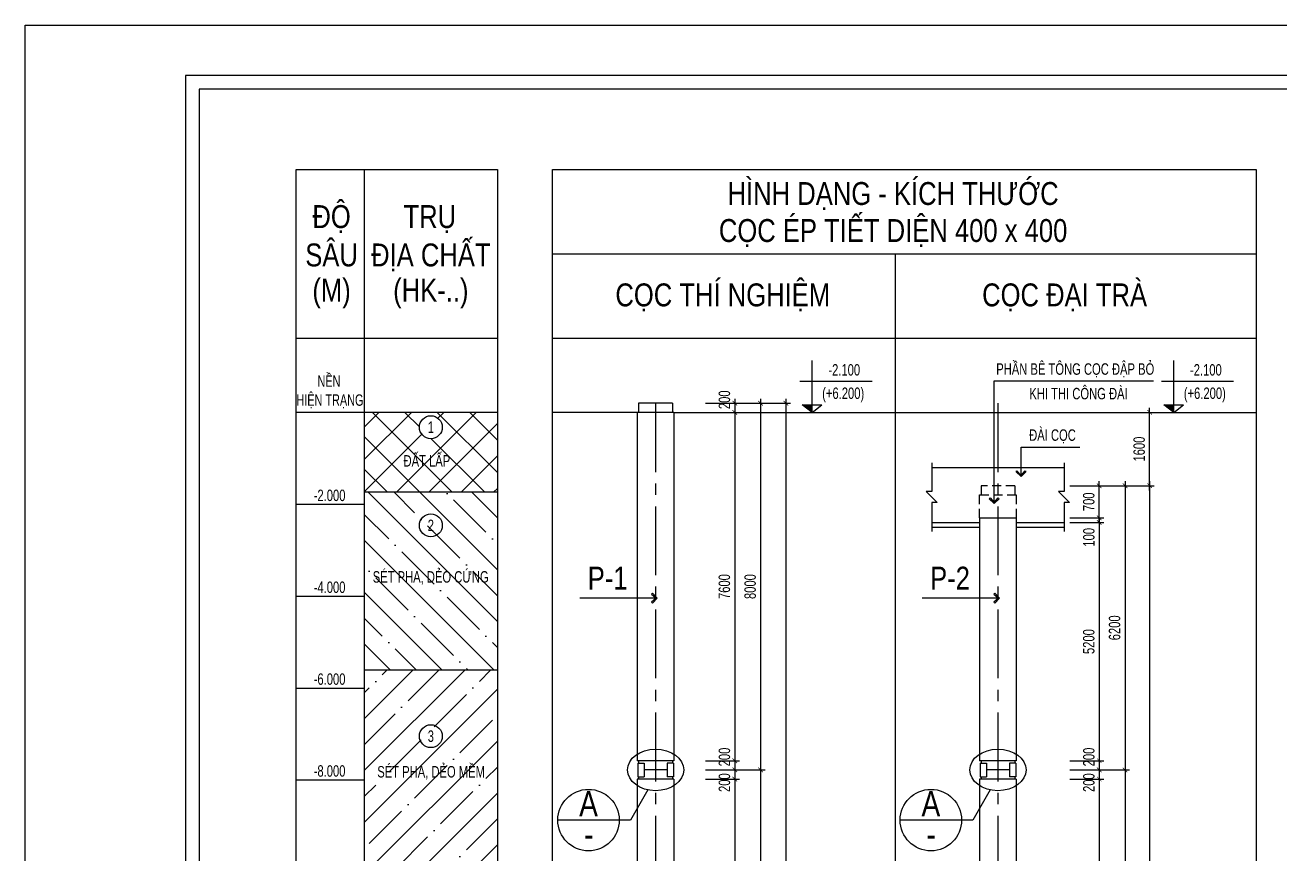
# Model space of a CAD drawing. Extents: x -24357 to 91799, y -17201 to -2351.
# Drawn here: x 70774 to 77621, y -6872 to -2351 of the extents above; entities that cross this region are included whole.
import ezdxf
from ezdxf.enums import TextEntityAlignment as Align

# ---------------------------------------------------------------- set-up
doc = ezdxf.new("R2010")
doc.units = 0
doc.header["$LTSCALE"] = 500
doc.header["$MEASUREMENT"] = 0
doc.header["$PDMODE"] = 3
doc.linetypes.add('CENTER2', pattern=[1.125, 0.75, -0.125, 0.125, -0.125])
doc.linetypes.add('HIDDEN', pattern=[0.375, 0.25, -0.125])
doc.layers.get('0').update_dxf_attribs({"linetype": 'CONTINUOUS'})
doc.layers.get('DEFPOINTS').update_dxf_attribs({"linetype": 'CONTINUOUS'})
for name, color, linetype in [('CDC-KHUNGTEN', 7, 'CONTINUOUS'), ('CDC.01.AXIS', 160, 'CENTER2'), ('CDC.02.DIM', 1, 'CONTINUOUS'), ('CDC.03.BORDER', 3, 'CONTINUOUS'), ('CDC.04.HIDDEN', 8, 'HIDDEN'), ('CDC.06.TEXT', 2, 'CONTINUOUS'), ('CDC.10.HATCH', 251, 'CONTINUOUS'), ('CDC.11.NOTE', 8, 'CONTINUOUS')]:
    doc.layers.add(name, color=color, linetype=linetype)
doc.styles.add('ARIAL', font='arial.ttf', dxfattribs={"width": 0.7})
doc.dimstyles.new('DIM100-25', dxfattribs={"dimscale": 25, "dimtxt": 2.5, "dimasz": 1, "dimexe": 1, "dimexo": 0, "dimgap": 1, "dimtad": 1, "dimdec": 0, "dimlfac": 4, "dimzin": 0, "dimdsep": 46, "dimtxsty": 'ARIAL', "dimblk": 'ARCHTICK', "dimcen": 0, "dimdle": 1, "dimclrd": 1, "dimclre": 1, "dimclrt": 2, "dimadec": 0, "dimazin": 0, "dimtfac": 1, "dimtdec": 0, "dimtix": 1, "dimtmove": 2, "dimatfit": 3, "dimldrblk": 'ARCHTICK', "dimfxl": 1, "dimtolj": 1, "dimtzin": 0, "dimarcsym": 0})

# ---------------------------------------------------------------- blocks, each defined once
blk = doc.blocks.new('_ArchTick')
at = {"color": 0, "linetype": 'ByBlock', "const_width": 0.15}
blk.add_lwpolyline([(-0.5, -0.5), (0.5, 0.5)], dxfattribs=at)
blk = doc.blocks.new('*D15')
at = {"layer": 'CDC.02.DIM', "color": 1, "lineweight": -2, "transparency": 16777216}
for p, q in [((74486, -4414.2), (74812.5, -4414.2)), ((74787.5, -4389.2), (74787.5, -6439.2)), ((74486, -6414.2), (74812.5, -6414.2))]:
    blk.add_line(p, q, dxfattribs=at)
at = {"layer": 'DEFPOINTS', "color": 0, "transparency": 16777216}
for p in [(74486, -4414.2), (74486, -6414.2), (74787.5, -6414.2)]:
    blk.add_point(p, dxfattribs=at)
at = {"layer": 'CDC.02.DIM', "color": 1, "lineweight": -2, "transparency": 16777216, "xscale": 25, "yscale": 25, "zscale": 25}
for p, rotation in [((74787.5, -4414.2), 90), ((74787.5, -6414.2), 270)]:
    blk.add_blockref('_ArchTick', p, dxfattribs=dict(at, rotation=rotation))
at = {"layer": 'CDC.02.DIM', "color": 2, "transparency": 16777216, "insert": (74730.6, -5414.2), "char_height": 62.5, "attachment_point": 5, "rotation": 90, "style": 'ARIAL'}
blk.add_mtext('\\A1;8000', dxfattribs=at)
blk = doc.blocks.new('*D16')
at = {"layer": 'CDC.02.DIM', "color": 1, "lineweight": -2, "transparency": 16777216}
for p, q in [((74486, -4414.2), (74671.7, -4414.2)), ((74646.7, -4389.2), (74646.7, -4489.2)), ((74486, -4464.2), (74671.7, -4464.2))]:
    blk.add_line(p, q, dxfattribs=at)
at = {"layer": 'DEFPOINTS', "color": 0, "transparency": 16777216}
for p in [(74486, -4414.2), (74486, -4464.2), (74646.7, -4464.2)]:
    blk.add_point(p, dxfattribs=at)
at = {"layer": 'CDC.02.DIM', "color": 1, "lineweight": -2, "transparency": 16777216, "xscale": 25, "yscale": 25, "zscale": 25}
for p, rotation in [((74646.7, -4414.2), 90), ((74646.7, -4464.2), 270)]:
    blk.add_blockref('_ArchTick', p, dxfattribs=dict(at, rotation=rotation))
at = {"layer": 'CDC.02.DIM', "color": 2, "transparency": 16777216, "insert": (74590.2, -4395.1), "char_height": 62.5, "attachment_point": 5, "rotation": 90, "style": 'ARIAL'}
blk.add_mtext('\\A1;200', dxfattribs=at)
blk = doc.blocks.new('*D17')
at = {"layer": 'CDC.02.DIM', "color": 1, "lineweight": -2, "transparency": 16777216}
for p, q in [((74646.7, -4439.2), (74646.7, -6389.2)), ((74486, -4464.2), (74671.7, -4464.2)), ((74486, -6364.2), (74671.7, -6364.2))]:
    blk.add_line(p, q, dxfattribs=at)
at = {"layer": 'DEFPOINTS', "color": 0, "transparency": 16777216}
for p in [(74486, -4464.2), (74486, -6364.2), (74646.7, -6364.2)]:
    blk.add_point(p, dxfattribs=at)
at = {"layer": 'CDC.02.DIM', "color": 1, "lineweight": -2, "transparency": 16777216, "xscale": 25, "yscale": 25, "zscale": 25}
for p, rotation in [((74646.7, -4464.2), 90), ((74646.7, -6364.2), 270)]:
    blk.add_blockref('_ArchTick', p, dxfattribs=dict(at, rotation=rotation))
at = {"layer": 'CDC.02.DIM', "color": 2, "transparency": 16777216, "insert": (74589.8, -5414.2), "char_height": 62.5, "attachment_point": 5, "rotation": 90, "style": 'ARIAL'}
blk.add_mtext('\\A1;7600', dxfattribs=at)
blk = doc.blocks.new('*D18')
at = {"layer": 'CDC.02.DIM', "color": 1, "lineweight": -2, "transparency": 16777216}
for p, q in [((74486, -6364.2), (74671.7, -6364.2)), ((74646.7, -6339.2), (74646.7, -6439.2)), ((74486, -6414.2), (74671.7, -6414.2))]:
    blk.add_line(p, q, dxfattribs=at)
at = {"layer": 'DEFPOINTS', "color": 0, "transparency": 16777216}
for p in [(74486, -6364.2), (74486, -6414.2), (74646.7, -6414.2)]:
    blk.add_point(p, dxfattribs=at)
at = {"layer": 'CDC.02.DIM', "color": 1, "lineweight": -2, "transparency": 16777216, "xscale": 25, "yscale": 25, "zscale": 25}
for p, rotation in [((74646.7, -6364.2), 90), ((74646.7, -6414.2), 270)]:
    blk.add_blockref('_ArchTick', p, dxfattribs=dict(at, rotation=rotation))
at = {"layer": 'CDC.02.DIM', "color": 2, "transparency": 16777216, "insert": (74590.2, -6343.8), "char_height": 62.5, "attachment_point": 5, "rotation": 90, "style": 'ARIAL'}
blk.add_mtext('\\A1;200', dxfattribs=at)
blk = doc.blocks.new('*D19')
at = {"layer": 'CDC.02.DIM', "color": 1, "lineweight": -2, "transparency": 16777216}
for p, q in [((74486, -6414.2), (74671.7, -6414.2)), ((74646.7, -6389.2), (74646.7, -6489.2)), ((74486, -6464.2), (74671.7, -6464.2))]:
    blk.add_line(p, q, dxfattribs=at)
at = {"layer": 'DEFPOINTS', "color": 0, "transparency": 16777216}
for p in [(74486, -6414.2), (74486, -6464.2), (74646.7, -6464.2)]:
    blk.add_point(p, dxfattribs=at)
at = {"layer": 'CDC.02.DIM', "color": 1, "lineweight": -2, "transparency": 16777216, "xscale": 25, "yscale": 25, "zscale": 25}
for p, rotation in [((74646.7, -6414.2), 90), ((74646.7, -6464.2), 270)]:
    blk.add_blockref('_ArchTick', p, dxfattribs=dict(at, rotation=rotation))
at = {"layer": 'CDC.02.DIM', "color": 2, "transparency": 16777216, "insert": (74590.2, -6483.5), "char_height": 62.5, "attachment_point": 5, "rotation": 90, "style": 'ARIAL'}
blk.add_mtext('\\A1;200', dxfattribs=at)
blk = doc.blocks.new('*D20')
at = {"layer": 'CDC.02.DIM', "color": 1, "lineweight": -2, "transparency": 16777216}
for p, q in [((74486, -6414.2), (74812.5, -6414.2)), ((74787.5, -6389.2), (74787.5, -8439.2)), ((74486, -8414.2), (74812.5, -8414.2))]:
    blk.add_line(p, q, dxfattribs=at)
at = {"layer": 'DEFPOINTS', "color": 0, "transparency": 16777216}
for p in [(74486, -6414.2), (74486, -8414.2), (74787.5, -8414.2)]:
    blk.add_point(p, dxfattribs=at)
at = {"layer": 'CDC.02.DIM', "color": 1, "lineweight": -2, "transparency": 16777216, "xscale": 25, "yscale": 25, "zscale": 25}
for p, rotation in [((74787.5, -6414.2), 90), ((74787.5, -8414.2), 270)]:
    blk.add_blockref('_ArchTick', p, dxfattribs=dict(at, rotation=rotation))
at = {"layer": 'CDC.02.DIM', "color": 2, "transparency": 16777216, "insert": (74730.6, -7414.2), "char_height": 62.5, "attachment_point": 5, "rotation": 90, "style": 'ARIAL'}
blk.add_mtext('\\A1;8000', dxfattribs=at)
blk = doc.blocks.new('*D21')
at = {"layer": 'CDC.02.DIM', "color": 1, "lineweight": -2, "transparency": 16777216}
for p, q in [((74486, -6464.2), (74671.7, -6464.2)), ((74646.7, -6439.2), (74646.7, -8389.2)), ((74486, -8364.2), (74671.7, -8364.2))]:
    blk.add_line(p, q, dxfattribs=at)
at = {"layer": 'DEFPOINTS', "color": 0, "transparency": 16777216}
for p in [(74486, -6464.2), (74486, -8364.2), (74646.7, -8364.2)]:
    blk.add_point(p, dxfattribs=at)
at = {"layer": 'CDC.02.DIM', "color": 1, "lineweight": -2, "transparency": 16777216, "xscale": 25, "yscale": 25, "zscale": 25}
for p, rotation in [((74646.7, -6464.2), 90), ((74646.7, -8364.2), 270)]:
    blk.add_blockref('_ArchTick', p, dxfattribs=dict(at, rotation=rotation))
at = {"layer": 'CDC.02.DIM', "color": 2, "transparency": 16777216, "insert": (74589.8, -7414.2), "char_height": 62.5, "attachment_point": 5, "rotation": 90, "style": 'ARIAL'}
blk.add_mtext('\\A1;7600', dxfattribs=at)
blk = doc.blocks.new('*D12')
at = {"layer": 'CDC.02.DIM', "color": 1, "lineweight": -2, "transparency": 16777216}
for p, q in [((74486, -4414.2), (74950.7, -4414.2)), ((74925.7, -4389.2), (74925.7, -12439.2)), ((74486, -12414.2), (74950.7, -12414.2))]:
    blk.add_line(p, q, dxfattribs=at)
at = {"layer": 'DEFPOINTS', "color": 0, "transparency": 16777216}
for p in [(74486, -4414.2), (74486, -12414.2), (74925.7, -12414.2)]:
    blk.add_point(p, dxfattribs=at)
at = {"layer": 'CDC.02.DIM', "color": 1, "lineweight": -2, "transparency": 16777216, "xscale": 25, "yscale": 25, "zscale": 25}
for p, rotation in [((74925.7, -4414.2), 90), ((74925.7, -12414.2), 270)]:
    blk.add_blockref('_ArchTick', p, dxfattribs=dict(at, rotation=rotation))
at = {"layer": 'CDC.02.DIM', "color": 2, "transparency": 16777216, "insert": (74868.7, -8414.2), "char_height": 62.5, "attachment_point": 5, "rotation": 90, "style": 'ARIAL'}
blk.add_mtext('\\A1;32000', dxfattribs=at)
blk = doc.blocks.new('*D1')
at = {"layer": 'CDC.02.DIM', "color": 1, "lineweight": -2, "transparency": 16777216}
for p, q in [((76776.2, -4839.2), (76776.2, -6439.2)), ((76474.7, -4864.2), (76801.2, -4864.2)), ((76474.7, -6414.2), (76801.2, -6414.2))]:
    blk.add_line(p, q, dxfattribs=at)
at = {"layer": 'DEFPOINTS', "color": 0, "transparency": 16777216}
for p in [(76474.7, -4864.2), (76474.7, -6414.2), (76776.2, -6414.2)]:
    blk.add_point(p, dxfattribs=at)
at = {"layer": 'CDC.02.DIM', "color": 1, "lineweight": -2, "transparency": 16777216, "xscale": 25, "yscale": 25, "zscale": 25}
for p, rotation in [((76776.2, -4864.2), 90), ((76776.2, -6414.2), 270)]:
    blk.add_blockref('_ArchTick', p, dxfattribs=dict(at, rotation=rotation))
at = {"layer": 'CDC.02.DIM', "color": 2, "transparency": 16777216, "insert": (76719.3, -5639.2), "char_height": 62.5, "attachment_point": 5, "rotation": 90, "style": 'ARIAL'}
blk.add_mtext('\\A1;6200', dxfattribs=at)
blk = doc.blocks.new('*D2')
at = {"layer": 'CDC.02.DIM', "color": 1, "lineweight": -2, "transparency": 16777216}
for p, q in [((76474.7, -5064.2), (76660.4, -5064.2)), ((76635.4, -5039.2), (76635.4, -6389.2)), ((76474.7, -6364.2), (76660.4, -6364.2))]:
    blk.add_line(p, q, dxfattribs=at)
at = {"layer": 'DEFPOINTS', "color": 0, "transparency": 16777216}
for p in [(76474.7, -5064.2), (76474.7, -6364.2), (76635.4, -6364.2)]:
    blk.add_point(p, dxfattribs=at)
at = {"layer": 'CDC.02.DIM', "color": 1, "lineweight": -2, "transparency": 16777216, "xscale": 25, "yscale": 25, "zscale": 25}
for p, rotation in [((76635.4, -5064.2), 90), ((76635.4, -6364.2), 270)]:
    blk.add_blockref('_ArchTick', p, dxfattribs=dict(at, rotation=rotation))
at = {"layer": 'CDC.02.DIM', "color": 2, "transparency": 16777216, "insert": (76578.5, -5714.2), "char_height": 62.5, "attachment_point": 5, "rotation": 90, "style": 'ARIAL'}
blk.add_mtext('\\A1;5200', dxfattribs=at)
blk = doc.blocks.new('*D3')
at = {"layer": 'CDC.02.DIM', "color": 1, "lineweight": -2, "transparency": 16777216}
for p, q in [((76474.7, -6364.2), (76660.4, -6364.2)), ((76635.4, -6339.2), (76635.4, -6439.2)), ((76474.7, -6414.2), (76660.4, -6414.2))]:
    blk.add_line(p, q, dxfattribs=at)
at = {"layer": 'DEFPOINTS', "color": 0, "transparency": 16777216}
for p in [(76474.7, -6364.2), (76474.7, -6414.2), (76635.4, -6414.2)]:
    blk.add_point(p, dxfattribs=at)
at = {"layer": 'CDC.02.DIM', "color": 1, "lineweight": -2, "transparency": 16777216, "xscale": 25, "yscale": 25, "zscale": 25}
for p, rotation in [((76635.4, -6364.2), 90), ((76635.4, -6414.2), 270)]:
    blk.add_blockref('_ArchTick', p, dxfattribs=dict(at, rotation=rotation))
at = {"layer": 'CDC.02.DIM', "color": 2, "transparency": 16777216, "insert": (76578.9, -6343.8), "char_height": 62.5, "attachment_point": 5, "rotation": 90, "style": 'ARIAL'}
blk.add_mtext('\\A1;200', dxfattribs=at)
blk = doc.blocks.new('*D4')
at = {"layer": 'CDC.02.DIM', "color": 1, "lineweight": -2, "transparency": 16777216}
for p, q in [((76474.7, -6414.2), (76660.4, -6414.2)), ((76635.4, -6389.2), (76635.4, -6489.2)), ((76474.7, -6464.2), (76660.4, -6464.2))]:
    blk.add_line(p, q, dxfattribs=at)
at = {"layer": 'DEFPOINTS', "color": 0, "transparency": 16777216}
for p in [(76474.7, -6414.2), (76474.7, -6464.2), (76635.4, -6464.2)]:
    blk.add_point(p, dxfattribs=at)
at = {"layer": 'CDC.02.DIM', "color": 1, "lineweight": -2, "transparency": 16777216, "xscale": 25, "yscale": 25, "zscale": 25}
for p, rotation in [((76635.4, -6414.2), 90), ((76635.4, -6464.2), 270)]:
    blk.add_blockref('_ArchTick', p, dxfattribs=dict(at, rotation=rotation))
at = {"layer": 'CDC.02.DIM', "color": 2, "transparency": 16777216, "insert": (76578.9, -6483.5), "char_height": 62.5, "attachment_point": 5, "rotation": 90, "style": 'ARIAL'}
blk.add_mtext('\\A1;200', dxfattribs=at)
blk = doc.blocks.new('*D5')
at = {"layer": 'CDC.02.DIM', "color": 1, "lineweight": -2, "transparency": 16777216}
for p, q in [((76474.7, -6414.2), (76801.2, -6414.2)), ((76776.2, -6389.2), (76776.2, -8439.2)), ((76474.7, -8414.2), (76801.2, -8414.2))]:
    blk.add_line(p, q, dxfattribs=at)
at = {"layer": 'DEFPOINTS', "color": 0, "transparency": 16777216}
for p in [(76474.7, -6414.2), (76474.7, -8414.2), (76776.2, -8414.2)]:
    blk.add_point(p, dxfattribs=at)
at = {"layer": 'CDC.02.DIM', "color": 1, "lineweight": -2, "transparency": 16777216, "xscale": 25, "yscale": 25, "zscale": 25}
for p, rotation in [((76776.2, -6414.2), 90), ((76776.2, -8414.2), 270)]:
    blk.add_blockref('_ArchTick', p, dxfattribs=dict(at, rotation=rotation))
at = {"layer": 'CDC.02.DIM', "color": 2, "transparency": 16777216, "insert": (76719.3, -7414.2), "char_height": 62.5, "attachment_point": 5, "rotation": 90, "style": 'ARIAL'}
blk.add_mtext('\\A1;8000', dxfattribs=at)
blk = doc.blocks.new('*D6')
at = {"layer": 'CDC.02.DIM', "color": 1, "lineweight": -2, "transparency": 16777216}
for p, q in [((76474.7, -6464.2), (76660.4, -6464.2)), ((76635.4, -6439.2), (76635.4, -8389.2)), ((76474.7, -8364.2), (76660.4, -8364.2))]:
    blk.add_line(p, q, dxfattribs=at)
at = {"layer": 'DEFPOINTS', "color": 0, "transparency": 16777216}
for p in [(76474.7, -6464.2), (76474.7, -8364.2), (76635.4, -8364.2)]:
    blk.add_point(p, dxfattribs=at)
at = {"layer": 'CDC.02.DIM', "color": 1, "lineweight": -2, "transparency": 16777216, "xscale": 25, "yscale": 25, "zscale": 25}
for p, rotation in [((76635.4, -6464.2), 90), ((76635.4, -8364.2), 270)]:
    blk.add_blockref('_ArchTick', p, dxfattribs=dict(at, rotation=rotation))
at = {"layer": 'CDC.02.DIM', "color": 2, "transparency": 16777216, "insert": (76578.5, -7414.2), "char_height": 62.5, "attachment_point": 5, "rotation": 90, "style": 'ARIAL'}
blk.add_mtext('\\A1;7600', dxfattribs=at)
blk = doc.blocks.new('*D9')
at = {"layer": 'CDC.02.DIM', "color": 1, "lineweight": -2, "transparency": 16777216}
for p, q in [((76910.4, -4839.2), (76910.4, -12439.2)), ((76474.7, -4864.2), (76935.4, -4864.2)), ((76474.7, -12414.2), (76935.4, -12414.2))]:
    blk.add_line(p, q, dxfattribs=at)
at = {"layer": 'DEFPOINTS', "color": 0, "transparency": 16777216}
for p in [(76474.7, -4864.2), (76474.7, -12414.2), (76910.4, -12414.2)]:
    blk.add_point(p, dxfattribs=at)
at = {"layer": 'CDC.02.DIM', "color": 1, "lineweight": -2, "transparency": 16777216, "xscale": 25, "yscale": 25, "zscale": 25}
for p, rotation in [((76910.4, -4864.2), 90), ((76910.4, -12414.2), 270)]:
    blk.add_blockref('_ArchTick', p, dxfattribs=dict(at, rotation=rotation))
at = {"layer": 'CDC.02.DIM', "color": 2, "transparency": 16777216, "insert": (76853.5, -8639.2), "char_height": 62.5, "attachment_point": 5, "rotation": 90, "style": 'ARIAL'}
blk.add_mtext('\\A1;30200', dxfattribs=at)
blk = doc.blocks.new('*D42')
at = {"layer": 'CDC.02.DIM', "color": 1, "lineweight": -2, "transparency": 16777216}
for p, q in [((76474.7, -5039.2), (76660.4, -5039.2)), ((76474.7, -5064.2), (76660.4, -5064.2)), ((76635.4, -5039.2), (76635.4, -5014.2)), ((76635.4, -5064.2), (76635.4, -5039.2)), ((76635.4, -5064.2), (76635.4, -5089.2))]:
    blk.add_line(p, q, dxfattribs=at)
at = {"layer": 'DEFPOINTS', "color": 0, "transparency": 16777216}
for p in [(76474.7, -5039.2), (76474.7, -5064.2), (76635.4, -5039.2)]:
    blk.add_point(p, dxfattribs=at)
at = {"layer": 'CDC.02.DIM', "color": 1, "lineweight": -2, "transparency": 16777216, "xscale": 25, "yscale": 25, "zscale": 25}
for p, rotation in [((76635.4, -5039.2), 270), ((76635.4, -5064.2), 90)]:
    blk.add_blockref('_ArchTick', p, dxfattribs=dict(at, rotation=rotation))
at = {"layer": 'CDC.02.DIM', "color": 2, "transparency": 16777216, "insert": (76578.9, -5145.4), "char_height": 62.5, "attachment_point": 5, "rotation": 90, "style": 'ARIAL'}
blk.add_mtext('\\A1;100', dxfattribs=at)
blk = doc.blocks.new('*D43')
at = {"layer": 'CDC.02.DIM', "color": 1, "lineweight": -2, "transparency": 16777216}
for p, q in [((76635.4, -5064.2), (76635.4, -4839.2)), ((76474.7, -4864.2), (76660.4, -4864.2)), ((76474.7, -5039.2), (76660.4, -5039.2))]:
    blk.add_line(p, q, dxfattribs=at)
at = {"layer": 'DEFPOINTS', "color": 0, "transparency": 16777216}
for p in [(76474.7, -4864.2), (76635.4, -4864.2), (76474.7, -5039.2)]:
    blk.add_point(p, dxfattribs=at)
at = {"layer": 'CDC.02.DIM', "color": 1, "lineweight": -2, "transparency": 16777216, "xscale": 25, "yscale": 25, "zscale": 25}
for p, rotation in [((76635.4, -4864.2), 90), ((76635.4, -5039.2), 270)]:
    blk.add_blockref('_ArchTick', p, dxfattribs=dict(at, rotation=rotation))
at = {"layer": 'CDC.02.DIM', "color": 2, "transparency": 16777216, "insert": (76578.5, -4951.7), "char_height": 62.5, "attachment_point": 5, "rotation": 90, "style": 'ARIAL'}
blk.add_mtext('\\A1;700', dxfattribs=at)
blk = doc.blocks.new('*D44')
at = {"layer": 'CDC.02.DIM', "color": 1, "lineweight": -2, "transparency": 16777216}
for p, q in [((76910.4, -4889.2), (76910.4, -4439.2)), ((76474.7, -4464.2), (76935.4, -4464.2)), ((76474.7, -4864.2), (76935.4, -4864.2))]:
    blk.add_line(p, q, dxfattribs=at)
at = {"layer": 'DEFPOINTS', "color": 0, "transparency": 16777216}
for p in [(76474.7, -4464.2), (76910.4, -4464.2), (76474.7, -4864.2)]:
    blk.add_point(p, dxfattribs=at)
at = {"layer": 'CDC.02.DIM', "color": 1, "lineweight": -2, "transparency": 16777216, "xscale": 25, "yscale": 25, "zscale": 25}
for p, rotation in [((76910.4, -4464.2), 90), ((76910.4, -4864.2), 270)]:
    blk.add_blockref('_ArchTick', p, dxfattribs=dict(at, rotation=rotation))
at = {"layer": 'CDC.02.DIM', "color": 2, "transparency": 16777216, "insert": (76853.5, -4664.2), "char_height": 62.5, "attachment_point": 5, "rotation": 90, "style": 'ARIAL'}
blk.add_mtext('\\A1;1600', dxfattribs=at)
blk = doc.blocks.new('KHUNG A1')
at = {"layer": 'CDC-KHUNGTEN'}
blk.add_lwpolyline([(10366.22, 712.17), (10366.22, 1278.17), (9655.22, 1278.17), (9655.22, 712.17)], close=True, dxfattribs=at)
at = {"layer": 'CDC.10.HATCH', "color": 8}
blk.add_lwpolyline([(9652.22, 709.17), (10447.22, 709.17), (10447.22, 1281.17), (9652.22, 1281.17)], close=True, dxfattribs=at)
at = {"layer": 'DEFPOINTS', "color": 1}
blk.add_lwpolyline([(9617.22, 698.17), (9617.22, 1292.17), (10458.22, 1292.17), (10458.22, 698.17), (9617.22, 698.17)], close=True, dxfattribs=at)

msp = doc.modelspace()

# ---------------------------------------------------------------- hatches: boundary and pattern name
at = {"layer": 'CDC.10.HATCH'}
h = msp.add_hatch(dxfattribs=at)
h.set_pattern_fill('ANSI37', color=256, scale=1000, style=0)
h.set_pattern_definition([(45, (-10044.4, -142544.5), (-88.38835, 88.38835), []), (135, (-10044.4, -142544.5), (-88.38835, -88.38835), [])])
h.paths.add_polyline_path([(73351.16, -4464.24), (72624.69, -4464.24), (72624.69, -4899.58), (73351.16, -4899.58)])
h.paths.add_polyline_path([(72925.42, -4544.9, -1), (73050.42, -4544.9, -1)], flags=16)
h.paths.add_polyline_path([(72967.46, -4591.78), (73008.39, -4591.78), (73008.39, -4498.03), (72967.46, -4498.03)], flags=8)
h.paths.add_polyline_path([(72837.5, -4782.71), (73121.58, -4782.71), (73121.58, -4644.32), (72837.5, -4644.32)], flags=24)
h = msp.add_hatch(dxfattribs=at)
h.set_pattern_fill('ANSI35', color=256, scale=800, angle=90, style=0)
h.set_pattern_definition([(135, (-10044.4, -142544.5), (-141.42136, -141.42136), []), (135, (-10044.4, -142403.08), (-141.42136, -141.42136), [250, -50, 0, -50])])
h.paths.add_polyline_path([(72624.69, -4899.58), (72624.69, -5869.99), (73351.16, -5869.99), (73351.16, -4899.58)])
h.paths.add_polyline_path([(72955.24, -5127.18), (73020.61, -5127.18), (73020.61, -5033.05), (72955.24, -5033.05)], flags=24)
h.paths.add_polyline_path([(72648, -5427.61), (73326.23, -5427.61), (73326.23, -5291.65), (72648, -5291.65)], flags=24)
h = msp.add_hatch(dxfattribs=at)
h.set_pattern_fill('ANSI35', color=256, scale=800, style=0)
h.set_pattern_definition([(45, (-10044.4, -142544.5), (-141.42136, 141.42136), []), (45, (-9902.98, -142544.5), (-141.42136, 141.42136), [250, -50, 0, -50])])
h.paths.add_polyline_path([(72624.69, -9976.74), (73351.16, -9976.74), (73351.16, -5869.99), (72624.69, -5869.99)])
h.paths.add_polyline_path([(72954.96, -6278.57), (73020.89, -6278.57), (73020.89, -6182.77), (72954.96, -6182.77)], flags=24)
h.paths.add_polyline_path([(72672.91, -6490.68), (73305.72, -6490.68), (73305.72, -6354.72), (72672.91, -6354.72)], flags=24)

# ---------------------------------------------------------------- linework, layer by layer
at = {"layer": 'CDC.01.AXIS'}
for p, q in [((74214.41, -4414.24), (74214.41, -12540.15)), ((76082.71, -4414.24), (76082.71, -12540.15))]:
    msp.add_line(p, q, dxfattribs=at)
at = {"layer": 'CDC.03.BORDER'}
for p, q in [((72624.69, -3138.9), (72624.69, -13550.39)), ((73651.16, -3598.9), (77492.45, -3598.9)), ((75521.8, -3598.9), (75521.8, -13550.39)), ((72253.64, -4058.9), (73351.16, -4058.9)), ((73651.16, -4058.9), (77492.45, -4058.9)), ((74306.91, -4414.24), (74121.91, -4414.24)), ((74121.91, -4414.24), (74121.91, -4464.24)), ((74306.91, -4414.24), (74306.91, -4464.24)), ((73351.16, -4464.24), (72253.64, -4464.24)), ((74114.41, -4464.24), (73651.16, -4464.24)), ((74314.41, -4464.24), (74114.41, -4464.24)), ((74114.41, -4464.24), (74114.41, -6364.24)), ((74314.41, -4464.24), (74314.41, -6364.24)), ((74314.41, -4464.24), (77492.45, -4464.24)), ((75721.71, -4764.24), (76443.7, -4764.24)), ((73351.16, -4899.58), (72624.69, -4899.58)), ((72253.64, -4965.38), (72624.69, -4965.38)), ((75721.71, -5064.24), (75982.71, -5064.24)), ((75982.71, -5039.24), (75982.71, -6364.24)), ((75982.71, -5039.24), (76182.71, -5039.24)), ((76182.71, -5039.24), (76182.71, -6364.24)), ((76182.71, -5064.24), (76443.7, -5064.24)), ((75721.71, -5089.24), (75982.71, -5089.24)), ((76182.71, -5089.24), (76443.7, -5089.24)), ((72253.64, -5466.52), (72624.69, -5466.52)), ((73351.16, -5869.99), (72624.69, -5869.99)), ((72253.64, -5967.65), (72624.69, -5967.65)), ((74314.41, -6364.24), (74114.41, -6364.24)), ((74121.91, -6364.24), (74121.91, -6376.74)), ((74306.91, -6364.24), (74306.91, -6376.74)), ((76182.71, -6364.24), (75982.71, -6364.24)), ((75990.21, -6364.24), (75990.21, -6376.74)), ((76175.21, -6364.24), (76175.21, -6376.74)), ((74116.91, -6376.74), (74116.91, -6451.74)), ((74116.91, -6376.74), (74151.91, -6376.74)), ((74151.91, -6376.74), (74151.91, -6451.74)), ((74276.91, -6414.24), (74151.91, -6414.24)), ((74276.91, -6376.74), (74276.91, -6451.74)), ((74311.91, -6376.74), (74276.91, -6376.74)), ((74311.91, -6376.74), (74311.91, -6451.74)), ((75985.21, -6376.74), (75985.21, -6451.74)), ((75985.21, -6376.74), (76020.21, -6376.74)), ((76020.21, -6376.74), (76020.21, -6451.74)), ((76145.21, -6414.24), (76020.21, -6414.24)), ((76145.21, -6376.74), (76145.21, -6451.74)), ((76180.21, -6376.74), (76145.21, -6376.74)), ((76180.21, -6376.74), (76180.21, -6451.74)), ((72253.64, -6468.79), (72624.69, -6468.79)), ((74314.41, -6464.24), (74114.41, -6464.24)), ((74114.41, -6464.24), (74114.41, -8364.24)), ((74116.91, -6451.74), (74151.91, -6451.74)), ((74121.91, -6451.74), (74121.91, -6464.24)), ((74311.91, -6451.74), (74276.91, -6451.74)), ((74306.91, -6451.74), (74306.91, -6464.24)), ((74314.41, -6464.24), (74314.41, -8364.24)), ((76182.71, -6464.24), (75982.71, -6464.24)), ((75982.71, -6464.24), (75982.71, -8364.24)), ((75985.21, -6451.74), (76020.21, -6451.74)), ((75990.21, -6451.74), (75990.21, -6464.24)), ((76180.21, -6451.74), (76145.21, -6451.74)), ((76175.21, -6451.74), (76175.21, -6464.24)), ((76182.71, -6464.24), (76182.71, -8364.24))]:
    msp.add_line(p, q, dxfattribs=at)
for points in [[(72253.64, -3138.9), (73351.16, -3138.9), (73351.16, -13550.39), (72253.64, -13550.39)], [(73651.16, -3138.9), (77492.45, -3138.9), (77492.45, -13550.39), (73651.16, -13550.39)]]:
    msp.add_lwpolyline(points, close=True, dxfattribs=at)
at = {"layer": 'CDC.04.HIDDEN', "ltscale": 0.4}
for p, q in [((75982.71, -5039.24), (75982.71, -4914.24)), ((75982.71, -4914.24), (76182.71, -4914.24)), ((76175.21, -4864.24), (75990.21, -4864.24)), ((75990.21, -4864.24), (75990.21, -4914.24)), ((76175.21, -4864.24), (76175.21, -4914.24)), ((76182.71, -4914.24), (76182.71, -5039.24))]:
    msp.add_line(p, q, dxfattribs=at)
at = {"layer": 'CDC.11.NOTE'}
for p, q in [((75068.28, -4464.24), (75068.28, -4180.08)), ((77041.76, -4464.24), (77041.76, -4180.08)), ((75001.38, -4293.31), (75395.51, -4293.31)), ((76974.86, -4293.31), (77368.99, -4293.31)), ((75068.28, -4464.24), (75014.28, -4422.86)), ((75014.28, -4422.86), (75122.28, -4422.86)), ((75068.28, -4464.24), (75122.28, -4422.86)), ((77041.76, -4464.24), (76987.76, -4422.86)), ((76987.76, -4422.86), (77095.76, -4422.86)), ((77041.76, -4464.24), (77095.76, -4422.86)), ((74925.66, -4464.24), (75210.91, -4464.24)), ((76899.13, -4464.24), (77184.39, -4464.24))]:
    msp.add_line(p, q, dxfattribs=at)
for points in [[(76062.05, -4961.49), (76035.32, -4934.76), (76039.78, -4930.31), (76062.05, -4955.19), (76084.33, -4930.31), (76088.78, -4934.76), (76062.05, -4961.49), (76062.05, -4961.49), (76062.05, -4292.74), (76932.02, -4292.74)], [(76208.52, -4814.52), (76181.79, -4787.79), (76186.24, -4783.33), (76208.52, -4808.22), (76230.79, -4783.33), (76235.25, -4787.79), (76208.52, -4814.52), (76208.52, -4814.52), (76208.52, -4653.09), (76530.15, -4653.09)], [(75721.71, -4739.24), (75721.71, -4894.86), (75691.71, -4894.86), (75751.71, -4954.86), (75721.71, -4954.86), (75721.71, -5114.24)], [(76443.7, -4739.24), (76443.7, -4894.86), (76413.7, -4894.86), (76473.7, -4954.86), (76443.7, -4954.86), (76443.7, -5114.24)], [(74223.62, -5477.3), (74196.89, -5450.57), (74192.43, -5455.03), (74217.32, -5477.3), (74192.43, -5499.58), (74196.89, -5504.03), (74223.62, -5477.3), (74223.62, -5477.3), (73801.46, -5477.3)], [(76091.91, -5477.3), (76065.18, -5450.57), (76060.73, -5455.03), (76085.61, -5477.3), (76060.73, -5499.58), (76065.18, -5504.03), (76091.91, -5477.3), (76091.91, -5477.3), (75669.75, -5477.3)], [(74172.65, -6523.2), (74077.47, -6688.07), (73680.63, -6688.07)], [(76040.95, -6523.2), (75945.76, -6688.07), (75548.92, -6688.07)]]:
    msp.add_lwpolyline(points, dxfattribs=at)
for centre, radius in [((72987.92, -4544.9), 62.5), ((72987.92, -5080.24), 62.5), ((72987.92, -6230.24), 62.5), ((73848.33, -6688.07), 167.71), ((75716.63, -6688.07), 167.71)]:
    msp.add_circle(centre, radius, dxfattribs=at)
for centre in [(74214.41, -6414.24), (76082.71, -6414.24)]:
    msp.add_ellipse(centre, major_axis=(153.57, 0), ratio=0.7373071, dxfattribs=at)
for points in [[(75014.28, -4422.86), (75068.28, -4464.24), (75068.28, -4422.86), (75068.28, -4464.24)], [(76987.76, -4422.86), (77041.76, -4464.24), (77041.76, -4422.86), (77041.76, -4464.24)]]:
    msp.add_solid(points, dxfattribs=at)

# ---------------------------------------------------------------- block references
at = {"xscale": 25, "yscale": 25, "zscale": 25}
msp.add_blockref('KHUNG A1', (-169656.95, -34655.74), dxfattribs=at)

# ---------------------------------------------------------------- texts
at = {"layer": 'CDC.06.TEXT', "style": 'ARIAL', "width": 0.8}
for s, p in [('HÌNH DẠNG - KÍCH THƯỚC', (75510.53, -3332.54)), ('ĐỘ', (72446.12, -3458.45)), ('TRỤ', (72982.31, -3458.45)), ('CỌC ÉP TIẾT DIỆN 400 x 400', (75510.53, -3534.42)), ('SÂU', (72446.12, -3667.67)), ('ĐỊA CHẤT', (72987.83, -3667.67)), ('(M)', (72446.12, -3859.53)), ('(HK-..)', (72987.83, -3859.53)), ('CỌC THÍ NGHIỆM', (74580.79, -3885.55)), ('CỌC ĐẠI TRÀ', (76446.37, -3885.55)), ('P-1', (73952.64, -5430.73)), ('P-2', (75820.93, -5430.73))]:
    msp.add_text(s, height=125, dxfattribs=at).set_placement(p, align=Align.CENTER)
at = {"layer": 'CDC.06.TEXT', "style": 'ARIAL'}
for s, width, p in [('NỀN', 0.68, (72369.06, -4324.4)), ('PHẦN BÊ TÔNG CỌC ĐẬP BỎ', 0.7, (76073.27, -4258.75)), ('KHI THI CÔNG ĐÀI', 0.7, (76254.13, -4392.83)), ('HIỆN TRẠNG', 0.68, (72254.16, -4428.01)), ('(+6.200)', 0.7, (75123.48, -4390.66)), ('(+6.200)', 0.7, (77096.96, -4390.66)), ('ĐÀI CỌC', 0.7, (76253, -4619.1)), ('ĐẤT LẤP', 0.7, (72838.79, -4759.65)), ('SÉT PHA, DẺO CỨNG', 0.7, (72670.66, -5392.58)), ('SÉT PHA, DẺO MỀM', 0.7, (72695.57, -6455.65))]:
    msp.add_text(s, height=62.5, dxfattribs=dict(at, width=width)).set_placement(p)
at = {"layer": 'CDC.06.TEXT', "style": 'ARIAL', "width": 0.7}
for s, p in [('-2.100', (75243.89, -4231.96)), ('-2.100', (77217.36, -4231.96)), ('-2.000', (72435.16, -4916.51)), ('-4.000', (72435.16, -5417.65)), ('-6.000', (72435.16, -5918.79)), ('-8.000', (72435.16, -6419.92))]:
    msp.add_text(s, height=62.5, dxfattribs=at).set_placement(p, align=Align.MIDDLE)
at = {"layer": 'CDC.06.TEXT', "style": 'ARIAL'}
for s, height, width, p in [('1', 62.5, 0.7, (72987.92, -4544.9)), ('2', 62.5, 0.7, (72987.92, -5080.24)), ('3', 62.5, 0.7, (72987.92, -6230.24)), ('A', 137.5, 0.8, (73848.33, -6598.88)), ('A', 137.5, 0.8, (75716.63, -6598.88)), ('-', 137.5, 0.8, (73849.93, -6765.08)), ('-', 137.5, 0.8, (75718.22, -6765.08))]:
    msp.add_text(s, height=height, dxfattribs=dict(at, width=width)).set_placement(p, align=Align.MIDDLE_CENTER)

# ---------------------------------------------------------------- dimensions: what is measured, and where the dimension line sits
at = {"layer": 'CDC.02.DIM'}
for base, p1, p2, picture, middle in [((74646.73, -4464.24), (74486.05, -4414.24), (74486.05, -4464.24), '*D16', (74590.23, -4395.11)), ((76635.4, -5039.24), (76474.71, -5064.24), (76474.71, -5039.24), '*D42', (76578.9, -5145.42)), ((74646.73, -6414.24), (74486.05, -6364.24), (74486.05, -6414.24), '*D18', (74590.23, -6343.85)), ((76635.4, -6414.24), (76474.71, -6364.24), (76474.71, -6414.24), '*D3', (76578.9, -6343.85)), ((74646.73, -6464.24), (74486.05, -6414.24), (74486.05, -6464.24), '*D19', (74590.23, -6483.48)), ((76635.4, -6464.24), (76474.71, -6414.24), (76474.71, -6464.24), '*D4', (76578.9, -6483.48))]:
    dim = msp.add_linear_dim(base=base, p1=p1, p2=p2, angle=90, dimstyle='DIM100-25', dxfattribs=at)
    dim.commit()
    dim.dimension.update_dxf_attribs({"geometry": picture, "text_midpoint": middle, "dimtype": 160})
for base, p1, p2, picture, middle in [((74787.52, -6414.24), (74486.05, -4414.24), (74486.05, -6414.24), '*D15', (74730.61, -5414.24)), ((74925.66, -12414.24), (74486.05, -4414.24), (74486.05, -12414.24), '*D12', (74868.73, -8414.24)), ((74646.73, -6364.24), (74486.05, -4464.24), (74486.05, -6364.24), '*D17', (74589.82, -5414.24)), ((76910.4, -4464.24), (76474.71, -4864.24), (76474.71, -4464.24), '*D44', (76853.49, -4664.24)), ((76776.18, -6414.24), (76474.71, -4864.24), (76474.71, -6414.24), '*D1', (76719.27, -5639.24)), ((76910.4, -12414.24), (76474.71, -4864.24), (76474.71, -12414.24), '*D9', (76853.47, -8639.24)), ((76635.4, -4864.24), (76474.71, -5039.24), (76474.71, -4864.24), '*D43', (76578.49, -4951.74)), ((76635.4, -6364.24), (76474.71, -5064.24), (76474.71, -6364.24), '*D2', (76578.49, -5714.24)), ((74787.52, -8414.24), (74486.05, -6414.24), (74486.05, -8414.24), '*D20', (74730.61, -7414.24)), ((76776.18, -8414.24), (76474.71, -6414.24), (76474.71, -8414.24), '*D5', (76719.27, -7414.24)), ((74646.73, -8364.24), (74486.05, -6464.24), (74486.05, -8364.24), '*D21', (74589.82, -7414.24)), ((76635.4, -8364.24), (76474.71, -6464.24), (76474.71, -8364.24), '*D6', (76578.49, -7414.24))]:
    dim = msp.add_linear_dim(base=base, p1=p1, p2=p2, angle=90, dimstyle='DIM100-25', dxfattribs=at)
    dim.commit()
    dim.dimension.update_dxf_attribs({"geometry": picture, "text_midpoint": middle})

doc.saveas('drawing.dxf')
